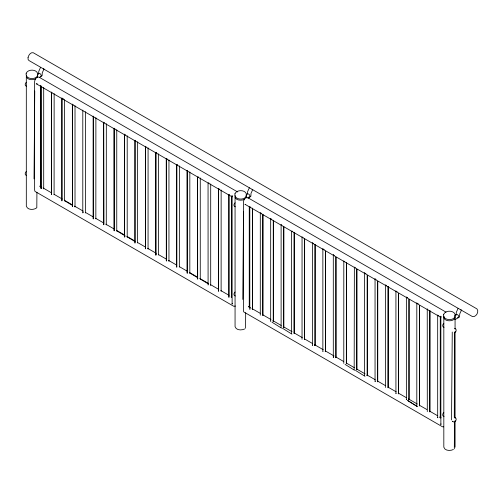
<?xml version="1.0" encoding="UTF-8"?>
<svg xmlns="http://www.w3.org/2000/svg" width="503" height="503" viewBox="0 0 503 503"><rect width="100%" height="100%" fill="white"/><g stroke="black" fill="none" stroke-linecap="round" stroke-linejoin="round"><path stroke-width="0.75" d="M43.698 87.579L43.698 188.902L43.522 188.575M54.135 93.608L54.091 194.749M61.926 98.06L61.919 200.917L61.919 98.022M64.573 200.955L64.579 99.632M75.016 105.655L75.01 206.984L74.62 206.507M85.453 111.685L85.447 213.008L85.29 212.694M93.237 116.136L93.231 218.994L93.275 116.287M95.891 117.715L95.847 218.849M106.328 123.738L106.284 224.879M116.759 231.084L116.765 129.761M124.555 134.219L124.543 237.076L124.549 134.182M127.202 237.114L127.202 135.791M134.993 140.243L134.986 243.1L135.03 140.387M137.64 141.815L137.596 242.955M148.077 147.844L148.058 249.029M158.514 153.868L158.47 255.008M168.951 159.897L168.951 261.214L168.775 260.887M176.742 164.349L176.735 267.206L176.779 164.494M179.389 165.921L179.345 267.062M187.179 170.372L187.173 273.23L187.374 272.733M189.826 273.267L189.826 171.944M200.263 279.297L200.269 177.974M208.053 183.211L208.091 285.031M210.707 183.997L210.7 285.32L210.543 285.006M218.491 188.455L218.484 291.312L218.528 188.6M221.144 190.027L221.125 291.212M228.928 194.479L228.922 297.336L228.928 194.441L229.104 194.768M231.581 196.051L231.575 297.374L231.141 296.877M252.418 309.527L252.449 208.104L252.405 309.244M262.855 315.551L262.887 214.196M273.292 321.574L273.33 220.22M283.73 327.604L283.767 226.249M294.167 333.627L294.205 232.273M304.604 339.657L304.642 238.303M315.041 345.68L315.079 244.326M325.479 351.71L325.51 251.066L325.516 351.572L325.133 351.138M335.916 357.734L335.947 257.096L335.96 357.595L335.771 357.306M346.353 363.763L346.385 262.34L346.397 363.625M356.797 369.787L356.822 269.149L356.834 369.648L356.445 369.215M367.234 375.81L367.265 275.172L367.272 375.678L366.882 375.244M377.671 381.84L377.703 281.202L377.709 381.702L377.52 381.412M388.109 387.863L388.14 286.446L388.096 387.58M398.546 393.893L398.577 293.249L398.583 393.755L398.194 393.321M408.983 399.916L409.014 299.279L409.021 399.784L408.631 399.344M419.42 405.946L419.452 305.302L419.458 405.808L419.276 405.519M429.858 411.97L429.889 310.552L429.845 411.687M440.295 417.993L440.326 316.576L440.332 417.861L439.943 417.427M454.53 332.502L454.31 417.327C456.737 417.628 456.586 420.389 455.07 421.577M36.92 192.247L36.807 207.758C33.94 210.16 27.577 210.235 26.313 206.136L26.313 76.33M245.558 328.283L245.678 312.772M454.316 448.808L454.517 421.659M34.745 90.98L34.028 178.905M243.502 211.505L242.786 299.43M452.254 332.03L451.537 419.955M232.197 303.328L232.116 304.133L232.116 195.661L232.197 196.365M440.955 423.853L440.867 424.651L440.867 316.18L440.955 316.884M41.083 188.631L41.051 86.007L41.083 188.631L41.529 188.172M51.52 194.661L51.488 92.036L51.551 194.586M72.401 206.695L72.363 104.09L72.394 206.714L72.633 206.375M103.719 224.772L103.681 122.166L103.87 224.527M114.156 230.802L114.118 128.19L114.15 230.814L114.388 230.481M145.468 248.878L145.43 146.272L145.625 248.627M166.336 260.944L166.304 158.326L166.342 260.931L166.782 260.485M197.648 279.027L197.616 177.188L197.654 279.008L197.886 278.687M26.351 75.136C25.408 79.895 32.739 80.537 35.788 78.808M235.108 195.661C234.159 200.42 241.49 201.055 244.54 199.326M443.86 316.186C442.583 322.492 456.793 322.253 454.894 315.928M260.29 315.167L260.303 212.738M302.039 339.274L302.051 236.838M343.794 363.38L343.807 260.944M385.543 387.48L385.487 284.868L386.518 285.572M427.292 411.586L427.242 308.974M124.587 236.844L124.939 236.435M155.905 254.902L156.137 254.587M37.429 77.336L37.549 75.224M246.187 197.855L246.137 195.403M40.611 67.257L38.781 71.3L38.612 74.224M249.369 187.776L247.533 191.819L247.369 194.095M458.12 308.301L456.29 312.344L456.127 315.268M270.859 320.971L270.677 321.373L270.677 218.585L270.859 218.874M323.008 351.138L322.863 351.509L322.863 248.715L323.133 249.079M396.106 393.283L395.93 393.692L395.924 290.897M406.512 399.344L406.367 399.715L406.367 296.927M437.862 417.389L437.679 417.792L437.679 315.004M26.313 82.291C25.068 83.284 24.477 85.812 26.552 86.264M26.313 171.479C25.068 172.472 24.477 175 26.552 175.453M235.064 202.816C233.826 203.809 233.229 206.337 235.303 206.79M235.064 292.004C233.826 292.998 233.229 295.525 235.303 295.978M443.822 323.341C442.577 324.334 441.986 326.862 444.061 327.315M455.07 332.389C456.938 331.295 456.164 327.987 454.53 328.346M443.822 412.529C442.577 413.523 441.986 416.05 444.061 416.503M312.608 345.077L312.426 345.479L312.426 242.685L312.608 242.98M250.211 308.729L249.802 309.326L249.796 207.318M333.715 356.941L333.3 357.532L333.3 254.744M375.464 381.041L375.056 381.639L375.049 278.844M83.278 212.279L82.794 212.951L82.8 110.075M37.87 74.092C40.001 71.363 43.139 76.796 39.712 77.286M246.03 194.957C248.57 191.222 252.38 197.811 247.878 198.151M454.787 315.475C456.372 312.495 460.251 316.123 458.158 317.802L457.479 317.619M454.863 319.694L459.49 317.035L459.761 313.866L461.509 310.049L460.836 309.867M244.665 328.956C241.691 330.49 236.146 330.484 235.064 326.661L235.064 196.855M453.423 449.481C450.449 451.009 444.904 451.009 443.822 447.186L443.822 317.38M235.473 306.069L233.688 306.245L34.971 191.379L34.632 190.115L34.632 81.643C34.732 79.524 36.493 76.481 38.938 77.097L237.655 191.97M453.008 421.313L452.298 421.244L453.555 421.986M37.335 83.856L36.203 83.756L232.172 196.899M443.571 426.871L442.445 426.77L243.722 311.898L243.389 310.64L243.389 202.168C243.49 200.049 245.25 197.006 247.69 197.622L446.01 312.124M63.567 98.852L63.271 98.833M40.322 76.72L42.12 75.683L42.252 72.816L44 68.999L43.327 68.823M324.19 249.475L323.486 249.268M365.945 273.582L365.235 273.374M407.694 297.688L407.103 297.524M418.257 303.737L417.54 303.554M271.815 219.314L271.06 219.019M313.564 243.421L313.048 243.245M355.313 267.521L354.797 267.344M397.068 291.627L396.666 291.501M438.817 315.733L438.415 315.607M125.53 134.905L124.788 134.559M177.722 165.034L176.974 164.688M219.471 189.141L218.88 188.889M252.085 189.348L252.758 189.524L251.01 193.341L250.871 196.208L249.683 197.189L248.727 197.094M245.483 204.444L244.961 204.281L440.93 317.418M250.783 207.217L250.186 206.966M261.264 213.259L260.623 212.995M292.539 231.323L291.941 231.072M303.013 237.366L302.605 237.215M334.288 255.43L333.923 255.291M344.769 261.466L344.36 261.321M376.037 279.53L375.716 279.416M167.21 158.992L166.537 158.665M208.965 183.092L208.443 182.859M62.586 98.632L62.083 98.337M73.168 104.718L72.539 104.379M104.341 122.738L103.851 122.455M114.917 128.825L114.351 128.535M146.09 146.838L145.663 146.612M156.672 152.925L156.1 152.635M198.421 177.031L198.006 176.836M281.85 225.212L281.498 225.048M427.858 309.527L427.292 309.125M52.029 92.552L51.646 92.313M93.778 116.658L93.413 116.432M41.812 187.235L39.768 186.053L40.422 186.984M43.17 188.015L51.331 192.731M54.047 194.296L62.209 199.012M64.246 200.188L72.407 204.897M74.444 206.073L83.284 211.178M85.321 212.354L93.483 217.063M95.52 218.245L103.681 222.955M105.718 224.131L114.483 229.192M116.507 230.361L124.606 235.033M127.303 236.592L134.722 240.874M137.42 242.433L145.512 247.105M147.536 248.275L156.307 253.336M158.332 254.505L166.424 259.177M168.448 260.347L176.584 265.043M179.307 266.615L187.462 271.324M189.505 272.5L197.66 277.216M199.704 278.392L208.544 283.497M210.581 284.673L218.742 289.382M220.779 290.558L228.94 295.267M250.563 307.754L248.526 306.579L248.928 306.949M251.928 308.54L260.082 313.25M262.805 314.821L270.96 319.531M273.003 320.713L281.158 325.422M283.202 326.598L292.042 331.703M294.079 332.879L302.24 337.588M304.277 338.764L312.438 343.48M314.469 344.649L323.24 349.717M325.265 350.88L334.03 355.948M336.054 357.111L343.474 361.399M346.177 362.959L354.269 367.63M356.294 368.8L365.059 373.861M367.083 375.031L375.181 379.702M377.206 380.872L385.342 385.568M388.058 387.14L396.219 391.85M398.257 393.025L406.418 397.735M408.455 398.917L417.295 404.016M419.339 405.198L426.814 409.511M429.537 411.083L437.692 415.792M439.735 416.968L441.093 417.754M200.464 279.178L208.72 284.132M189.436 272.796L197.648 277.725M126.769 236.611L135.018 241.572M116.96 230.965L125.216 235.926M64.774 200.835L72.394 205.413M355.527 370.415L365.008 376.319M345.089 364.386L354.571 370.296M282.46 328.233L291.941 334.137M272.022 322.203L281.548 328.145M417.188 303.384L416.855 303.095M375.439 279.284L375.056 278.895M333.69 255.178L333.307 254.788M314.696 345.108L315.079 345.548L315.073 245.043M272.94 321.008L273.28 321.298M187.336 170.649L187.173 170.335L187.217 272.984M364.882 273.179L364.618 272.865M354.364 267.087L354.181 369.586M281.384 224.973L281.114 224.659L281.114 327.403M283.497 327.107L283.767 327.466L283.761 226.966M304.592 339.374L304.636 239.019M294.154 333.351L294.198 232.99M262.824 315.236L262.887 214.913M455.07 317.38L455.07 329.107M455.07 331.452L455.07 418.251M455.07 420.596L455.07 447.186M416.805 302.951L416.805 405.745M364.612 272.821L364.618 375.609M291.551 231.424L291.551 333.426M273.324 220.943L273.33 321.442M249.262 206.758L249.262 307.427M40.51 85.46L40.51 186.909M155.867 152.296L155.861 255.153L155.867 152.29M26.194 73.249C24.641 80.096 38.612 80.379 37.694 73.69C36.6 69.049 27.942 68.999 26.194 73.249M234.951 193.774C233.593 200.075 245.162 200.854 246.451 195.604C247.262 189.681 236.781 189.078 234.951 193.774M443.703 314.293C442.15 321.14 456.12 321.423 455.202 314.74C454.09 310.106 445.463 310.049 443.703 314.293M28.061 57.443L28.061 59.323L28.872 60.479L472.48 316.594C476.045 317.45 479.453 311.546 476.926 308.886L33.324 52.771C30.62 51.985 28.602 55.167 28.061 57.443M417.239 406.481L407.713 400.545L417.239 406.481"/></g></svg>
